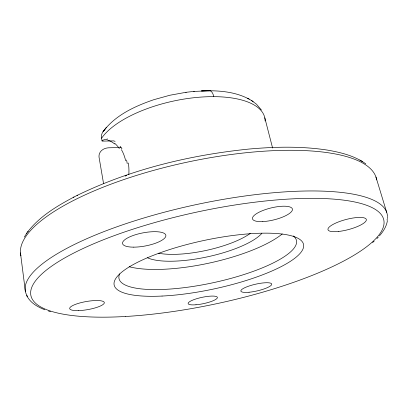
<?xml version="1.0" encoding="UTF-8"?>
<svg xmlns="http://www.w3.org/2000/svg" width="408" height="408" viewBox="0 0 408 408"><rect width="100%" height="100%" fill="white"/><g stroke="black" fill="none" stroke-linecap="round" stroke-linejoin="round"><path stroke-width="0.61" d="M387.575 218.464L387.6 217.219M387.427 220.611C386.544 226.425 383.24 231.525 379.44 235.88M24.322 237.089L26.943 232.953M27.657 231.958C39.571 216.373 56.911 206.096 73.97 197.018M26.418 233.692L28.178 231.224M103.556 131.019C115.862 114.862 135.201 106.07 153.944 99.659L169.917 95.232L186.186 92.279M102.984 131.748L106.406 127.352M376.951 238.537L378.236 237.206M372.586 242.546L374.121 241.21M77.036 195.458C130.723 169.289 189.735 155.117 248.967 149.053C274.956 146.737 301.298 146.095 327.165 150.057C340.639 152.388 354.537 155.713 365.798 163.853M73.358 197.334L77.627 195.157M193.703 91.428L210.023 90.739L201.409 90.913C217.571 90.28 234.661 91.372 249.176 99.154M185.824 92.325L194.274 91.356M107.044 138.985L107.518 138.97M121.074 147.507L108.854 147.788A14.867 12.755 31 0 0 105.335 148.415L104.8 148.594A10.883 9.318 30.6 0 0 104.315 148.787A13.051 11.189 30.8 0 0 101.694 150.455L101.327 150.787A9.42 8.063 30.4 0 0 101.006 151.123A11.393 9.761 30.7 0 0 99.537 153.5L99.373 153.923A8.405 7.201 30.3 0 0 99.251 154.336A10.373 8.884 30.5 0 0 99.057 157.269L103.576 183.692M114.163 140.893L102.117 141.117L101.572 137.975A12 10.118 30.4 0 1 101.668 134.773A9.608 8.104 30.1 0 1 101.827 134.105A12.021 10.139 30.4 0 1 103.27 131.371A9.624 8.114 30.2 0 1 103.709 130.851A12.051 10.169 30.4 0 1 104.994 129.759M48.491 311.034L50.439 311.625M44.819 309.759C37.633 306.959 30.11 302.797 26.724 295.504M362.493 161.619L359.876 160.089M251.568 100.572L256.428 104.152L261.4 109.987M247.631 98.236L253.169 101.526M114.577 141.244L115.082 141.576M120.105 146.248L121.946 148.777M26.872 295.815L27.254 296.621M375.952 177.036L386.702 212.354M264.802 117.83L272.585 147.997M20.451 252.873L25.372 291.373M27.045 295.606A184.982 49.123 -12.1 0 1 192.948 205.306A184.982 49.123 -12.1 0 1 387.432 216.674M387.243 219.025A184.982 49.123 -12.1 0 1 387.039 220.091M20.925 255.836A181.891 56.166 -12.1 0 1 187.415 162.109A181.891 56.166 -12.1 0 1 376.671 179.918M125.093 176.088A176.69 55.432 -12.1 0 1 126.822 175.501M101.964 140.831A37.929 16.754 63.7 0 1 107.197 139.409M101.612 138.21A85.502 35.481 -12.1 0 1 194.744 97.639A85.502 35.481 -12.1 0 1 265.118 120.947M107.763 140.158A41.667 18.549 70.2 0 1 114.668 143.963M114.786 143.371A42.616 21.568 83.4 0 1 119.35 148.537M121.4 149.624A38.194 23.215 -83 0 1 125.649 160.716M126.546 160.028A34.92 23.169 -78.1 0 1 127.219 163.674M128.357 163.037A38.179 24.965 -78.7 0 1 128.821 174.624M282.219 233.968A89.831 25.944 -12.1 0 1 208.422 263.257A89.831 25.944 -12.1 0 1 129.198 266.715M293.25 235.931A90.749 23.781 -12.1 0 1 214.103 282.52A90.749 23.781 -12.1 0 1 119.651 273.885M261.834 233.361A62.552 18.013 -12.1 0 1 206.978 256.933A62.552 18.013 -12.1 0 1 147.502 257.764M250.282 233.412A56.692 16.692 -12.1 0 1 158.61 253.225M208.763 90.816A11.842 4.962 -89.7 0 1 213.807 96.65M125.353 316.496A180.438 46.864 -12.1 0 0 383.913 220.611A180.438 46.864 -12.1 0 0 112.802 236.176A180.438 46.864 -12.1 0 0 125.353 316.496M195.988 304.771A14.933 3.228 -11.9 0 0 217.393 297.427A14.933 3.228 -11.9 0 0 194.942 299.273A14.933 3.228 -11.9 0 0 195.988 304.771M249.043 292.245A15.81 3.437 -12.8 0 0 271.718 284.131A15.81 3.437 -12.8 0 0 248.095 286.355A15.81 3.437 -12.8 0 0 249.043 292.245M133.799 247.146A22.042 6.656 -10.8 0 0 165.883 235.528A22.042 6.656 -10.8 0 0 132.921 235.584A22.042 6.656 -10.8 0 0 133.799 247.146M338.589 231.464A19.839 5.182 -14.9 0 0 366.328 219.499A19.839 5.182 -14.9 0 0 336.524 222.727A19.839 5.182 -14.9 0 0 338.589 231.464M78.729 310.6A17.58 4.111 -9.9 0 0 104.315 302.608A17.58 4.111 -9.9 0 0 77.928 303.516A17.58 4.111 -9.9 0 0 78.729 310.6M262.829 221.58A20.533 6.13 -13.8 0 0 292.449 209.355A20.533 6.13 -13.8 0 0 262.084 210.839A20.533 6.13 -13.8 0 0 262.829 221.58M162.058 296.055A96.834 24.74 -12.1 0 0 303.674 245.596A96.834 24.74 -12.1 0 0 160.818 252.542A96.834 24.74 -12.1 0 0 162.058 296.055"/></g></svg>
